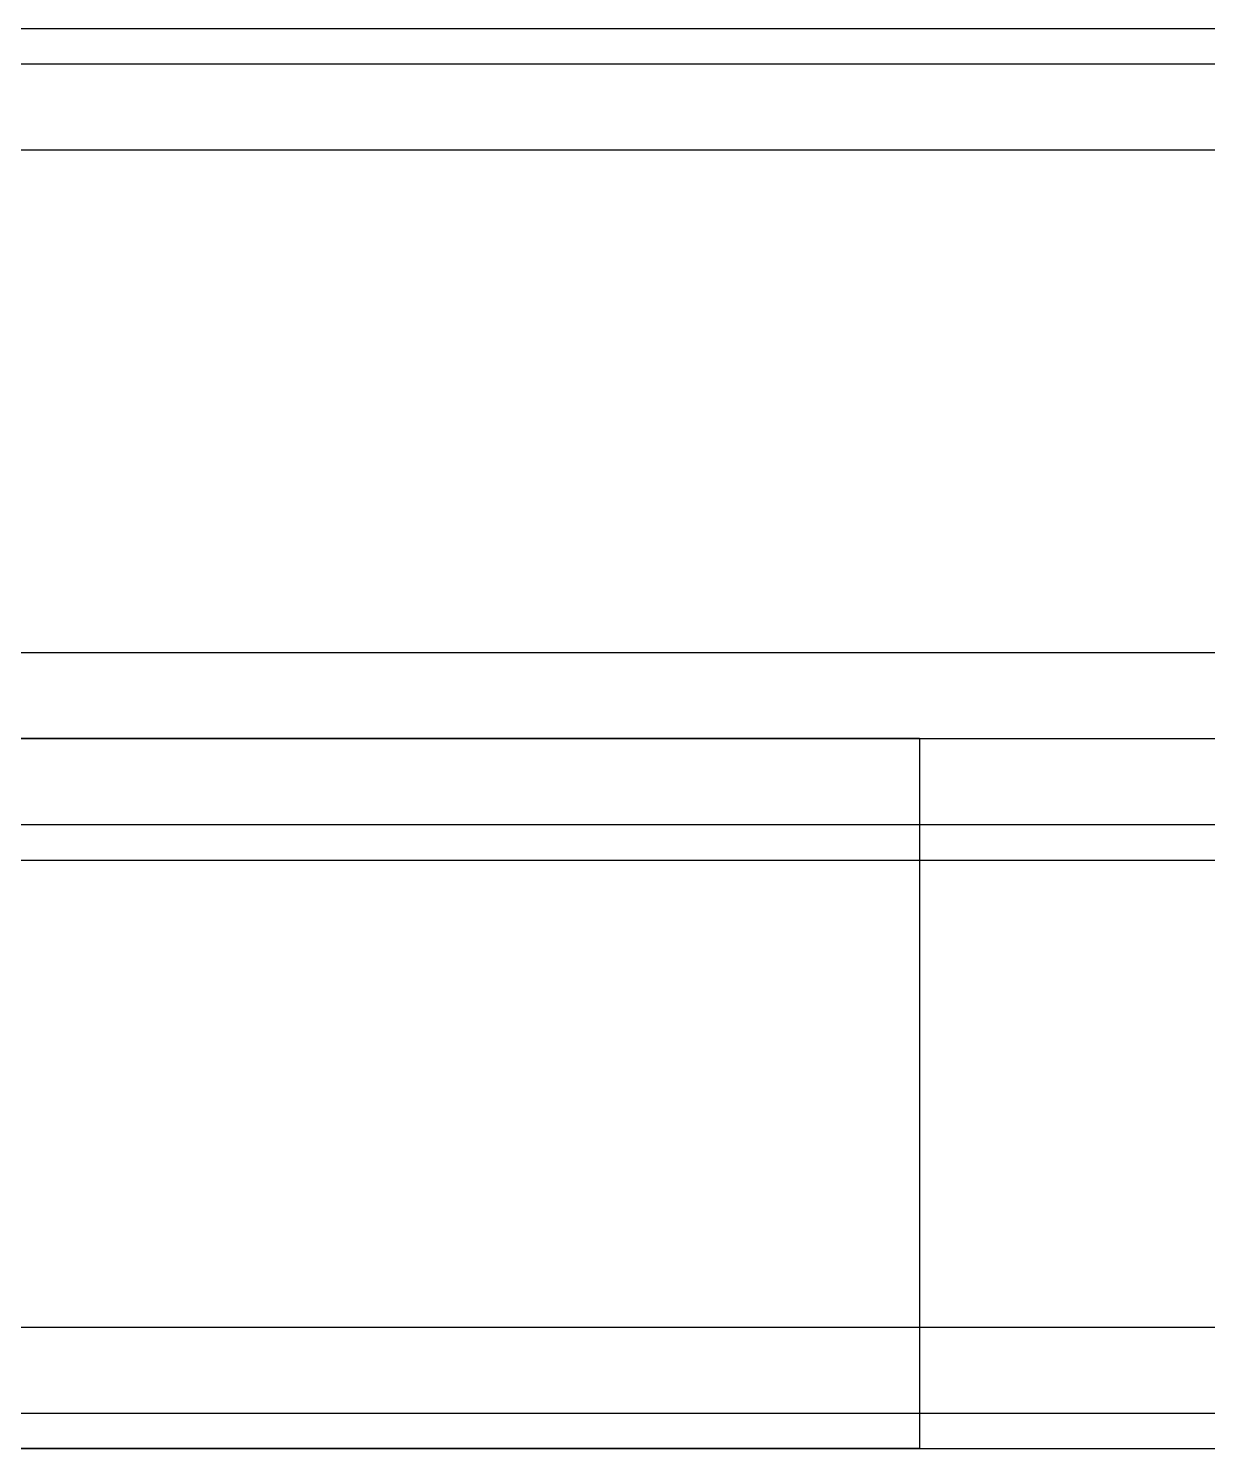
# Model space of a CAD drawing. Header units: millimetres. Extents: x -2000 to 0, y -2 to 2.
# Drawn here: x -525.329 to -521.387, y -2.375 to 2.375 of the extents above; entities that cross this region are included whole.
import ezdxf

# ---------------------------------------------------------------- set-up
doc = ezdxf.new("R2010")
doc.units = ezdxf.units.MM
doc.header["$MEASUREMENT"] = 0
doc.layers.add('2 Meter Open Rail', color=7, linetype='Continuous')

msp = doc.modelspace()

# ---------------------------------------------------------------- linework, layer by layer
at = {"layer": '2 Meter Open Rail', "lineweight": 30}
for p, q in [((-2000, 2.375, 19.9355), (0, 2.375, 19.9355)), ((-1000, 2.375, 70.122), (0, 2.375, 70.122)), ((-1000, 2.375, 69.9355), (0, 2.375, 69.9355)), ((-2000, 2.375, 20.122), (0, 2.375, 20.122)), ((-2000, 2.256, 20.4094), (0, 2.256, 20.4094)), ((-1000, 2.256, 70.4094), (0, 2.256, 70.4094)), ((-2000, 1.9686, 19.5291), (0, 1.9686, 19.5291)), ((-1000, 1.9686, 69.5291), (0, 1.9686, 69.5291)), ((-2000, 0.2874, 22.378), (0, 0.2874, 22.378)), ((-1000, 0.2874, 72.378), (0, 0.2874, 72.378)), ((-2000, 0, 19.5291), (0, 0, 19.5291)), ((-1000, 0, 69.5291), (0, 0, 69.5291)), ((-525.2987, 0, 65.7374), (-525.3596, 0, 65.7298)), ((-525.2381, 0, 65.7436), (-525.2987, 0, 65.7374)), ((-525.1779, 0, 65.7483), (-525.2381, 0, 65.7436)), ((-525.1181, 0, 65.7517), (-525.1779, 0, 65.7483)), ((-525.0588, 0, 65.7536), (-525.1181, 0, 65.7517)), ((-525, 0, 65.7543), (-525.0588, 0, 65.7536)), ((-524.9412, 0, 65.7536), (-525, 0, 65.7543)), ((-524.8819, 0, 65.7517), (-524.9412, 0, 65.7536)), ((-524.8221, 0, 65.7483), (-524.8819, 0, 65.7517)), ((-524.7619, 0, 65.7436), (-524.8221, 0, 65.7483)), ((-524.7013, 0, 65.7374), (-524.7619, 0, 65.7436)), ((-524.6404, 0, 65.7298), (-524.7013, 0, 65.7374)), ((-524.5792, 0, 65.7207), (-524.6404, 0, 65.7298)), ((-524.5178, 0, 65.7101), (-524.5792, 0, 65.7207)), ((-524.4562, 0, 65.6979), (-524.5178, 0, 65.7101)), ((-524.3945, 0, 65.6842), (-524.4562, 0, 65.6979)), ((-524.3327, 0, 65.6689), (-524.3945, 0, 65.6842)), ((-524.2708, 0, 65.652), (-524.3327, 0, 65.6689)), ((-524.209, 0, 65.6335), (-524.2708, 0, 65.652)), ((-524.1474, 0, 65.6134), (-524.209, 0, 65.6335)), ((-524.0858, 0, 65.5916), (-524.1474, 0, 65.6134)), ((-524.0245, 0, 65.5682), (-524.0858, 0, 65.5916)), ((-523.9635, 0, 65.5432), (-524.0245, 0, 65.5682)), ((-523.9029, 0, 65.5165), (-523.9635, 0, 65.5432)), ((-523.8426, 0, 65.4882), (-523.9029, 0, 65.5165)), ((-523.7829, 0, 65.4583), (-523.8426, 0, 65.4882)), ((-523.7236, 0, 65.4267), (-523.7829, 0, 65.4583)), ((-523.665, 0, 65.3935), (-523.7236, 0, 65.4267)), ((-523.6071, 0, 65.3587), (-523.665, 0, 65.3935)), ((-523.5499, 0, 65.3223), (-523.6071, 0, 65.3587)), ((-523.4935, 0, 65.2844), (-523.5499, 0, 65.3223)), ((-523.438, 0, 65.245), (-523.4935, 0, 65.2844)), ((-523.3833, 0, 65.204), (-523.438, 0, 65.245)), ((-523.3297, 0, 65.1616), (-523.3833, 0, 65.204)), ((-523.2771, 0, 65.1178), (-523.3297, 0, 65.1616)), ((-523.2256, 0, 65.0726), (-523.2771, 0, 65.1178)), ((-523.1753, 0, 65.026), (-523.2256, 0, 65.0726)), ((-523.1262, 0, 64.9781), (-523.1753, 0, 65.026)), ((-523.0783, 0, 64.929), (-523.1262, 0, 64.9781)), ((-523.0317, 0, 64.8787), (-523.0783, 0, 64.929)), ((-522.9865, 0, 64.8272), (-523.0317, 0, 64.8787)), ((-522.9427, 0, 64.7746), (-522.9865, 0, 64.8272)), ((-522.9003, 0, 64.721), (-522.9427, 0, 64.7746)), ((-522.8593, 0, 64.6663), (-522.9003, 0, 64.721)), ((-522.8199, 0, 64.6108), (-522.8593, 0, 64.6663)), ((-522.782, 0, 64.5544), (-522.8199, 0, 64.6108)), ((-522.7456, 0, 64.4972), (-522.782, 0, 64.5544)), ((-522.7108, 0, 64.4393), (-522.7456, 0, 64.4972)), ((-522.6776, 0, 64.3807), (-522.7108, 0, 64.4393)), ((-522.646, 0, 64.3214), (-522.6776, 0, 64.3807)), ((-522.6161, 0, 64.2617), (-522.646, 0, 64.3214)), ((-522.5878, 0, 64.2014), (-522.6161, 0, 64.2617)), ((-522.5611, 0, 64.1408), (-522.5878, 0, 64.2014)), ((-522.5361, 0, 64.0798), (-522.5611, 0, 64.1408)), ((-522.5127, 0, 64.0185), (-522.5361, 0, 64.0798)), ((-522.4909, 0, 63.9569), (-522.5127, 0, 64.0185)), ((-522.4708, 0, 63.8953), (-522.4909, 0, 63.9569)), ((-522.4523, 0, 63.8335), (-522.4708, 0, 63.8953)), ((-522.4354, 0, 63.7716), (-522.4523, 0, 63.8335)), ((-522.4201, 0, 63.7098), (-522.4354, 0, 63.7716)), ((-522.4064, 0, 63.6481), (-522.4201, 0, 63.7098)), ((-522.3942, 0, 63.5865), (-522.4064, 0, 63.6481)), ((-522.3836, 0, 63.5251), (-522.3942, 0, 63.5865)), ((-522.3745, 0, 63.4639), (-522.3836, 0, 63.5251)), ((-522.3669, 0, 63.403), (-522.3745, 0, 63.4639)), ((-522.3607, 0, 63.3424), (-522.3669, 0, 63.403)), ((-522.356, 0, 63.2822), (-522.3607, 0, 63.3424)), ((-522.3526, 0, 63.2224), (-522.356, 0, 63.2822)), ((-522.3507, 0, 63.1631), (-522.3526, 0, 63.2224)), ((-522.35, 0, 56.4043), (-522.3507, 0, 63.1631)), ((-2000, 0, 0.4064), (0, 0, 0.4064)), ((-1000, 0, 50.4064), (0, 0, 50.4064)), ((-525.2987, 0, 15.7374), (-525.3596, 0, 15.7298)), ((-525.3596, 0, 3.7788), (-525.2987, 0, 3.7712)), ((-525.3596, 0, 53.7788), (-525.2987, 0, 53.7712)), ((-525.2381, 0, 15.7436), (-525.2987, 0, 15.7374)), ((-525.2987, 0, 3.7712), (-525.2381, 0, 3.765)), ((-525.2987, 0, 53.7712), (-525.2381, 0, 53.765)), ((-525.1779, 0, 15.7483), (-525.2381, 0, 15.7436)), ((-525.2381, 0, 3.765), (-525.1779, 0, 3.7603)), ((-525.2381, 0, 53.765), (-525.1779, 0, 53.7603)), ((-525.1181, 0, 15.7517), (-525.1779, 0, 15.7483)), ((-525.1779, 0, 3.7603), (-525.1181, 0, 3.7569)), ((-525.1779, 0, 53.7603), (-525.1181, 0, 53.7569)), ((-525.0588, 0, 15.7536), (-525.1181, 0, 15.7517)), ((-525.1181, 0, 3.7569), (-525.0588, 0, 3.755)), ((-525.1181, 0, 53.7569), (-525.0588, 0, 53.755)), ((-525, 0, 15.7543), (-525.0588, 0, 15.7536)), ((-525.0588, 0, 3.755), (-525, 0, 3.7543)), ((-525.0588, 0, 53.755), (-525, 0, 53.7543)), ((-524.9412, 0, 15.7536), (-525, 0, 15.7543)), ((-525, 0, 3.7543), (-524.9412, 0, 3.755)), ((-525, 0, 53.7543), (-524.9412, 0, 53.755)), ((-524.8819, 0, 15.7517), (-524.9412, 0, 15.7536)), ((-524.9412, 0, 3.755), (-524.8819, 0, 3.7569)), ((-524.9412, 0, 53.755), (-524.8819, 0, 53.7569)), ((-524.8221, 0, 15.7483), (-524.8819, 0, 15.7517)), ((-524.8819, 0, 3.7569), (-524.8221, 0, 3.7603)), ((-524.8819, 0, 53.7569), (-524.8221, 0, 53.7603)), ((-524.7619, 0, 15.7436), (-524.8221, 0, 15.7483)), ((-524.8221, 0, 3.7603), (-524.7619, 0, 3.765)), ((-524.8221, 0, 53.7603), (-524.7619, 0, 53.765)), ((-524.7013, 0, 15.7374), (-524.7619, 0, 15.7436)), ((-524.7619, 0, 3.765), (-524.7013, 0, 3.7712)), ((-524.7619, 0, 53.765), (-524.7013, 0, 53.7712)), ((-524.6404, 0, 15.7298), (-524.7013, 0, 15.7374)), ((-524.7013, 0, 3.7712), (-524.6404, 0, 3.7788)), ((-524.7013, 0, 53.7712), (-524.6404, 0, 53.7788)), ((-524.5792, 0, 15.7207), (-524.6404, 0, 15.7298)), ((-524.6404, 0, 3.7788), (-524.5792, 0, 3.7879)), ((-524.6404, 0, 53.7788), (-524.5792, 0, 53.7879)), ((-524.5178, 0, 15.7101), (-524.5792, 0, 15.7207)), ((-524.5792, 0, 3.7879), (-524.5178, 0, 3.7985)), ((-524.5792, 0, 53.7879), (-524.5178, 0, 53.7985)), ((-524.4562, 0, 15.6979), (-524.5178, 0, 15.7101)), ((-524.5178, 0, 3.7985), (-524.4562, 0, 3.8107)), ((-524.5178, 0, 53.7985), (-524.4562, 0, 53.8107)), ((-524.3945, 0, 15.6842), (-524.4562, 0, 15.6979)), ((-524.4562, 0, 3.8107), (-524.3945, 0, 3.8244)), ((-524.4562, 0, 53.8107), (-524.3945, 0, 53.8244)), ((-524.3327, 0, 15.6689), (-524.3945, 0, 15.6842)), ((-524.3945, 0, 3.8244), (-524.3327, 0, 3.8397)), ((-524.3945, 0, 53.8244), (-524.3327, 0, 53.8397)), ((-524.2708, 0, 15.652), (-524.3327, 0, 15.6689)), ((-524.3327, 0, 3.8397), (-524.2708, 0, 3.8566)), ((-524.3327, 0, 53.8397), (-524.2708, 0, 53.8566)), ((-524.209, 0, 15.6335), (-524.2708, 0, 15.652)), ((-524.2708, 0, 3.8566), (-524.209, 0, 3.8751)), ((-524.2708, 0, 53.8566), (-524.209, 0, 53.8751)), ((-524.1474, 0, 15.6134), (-524.209, 0, 15.6335)), ((-524.209, 0, 3.8751), (-524.1474, 0, 3.8952)), ((-524.209, 0, 53.8751), (-524.1474, 0, 53.8952)), ((-524.0858, 0, 15.5916), (-524.1474, 0, 15.6134)), ((-524.1474, 0, 3.8952), (-524.0858, 0, 3.917)), ((-524.1474, 0, 53.8952), (-524.0858, 0, 53.917)), ((-524.0245, 0, 15.5682), (-524.0858, 0, 15.5916)), ((-524.0858, 0, 3.917), (-524.0245, 0, 3.9404)), ((-524.0858, 0, 53.917), (-524.0245, 0, 53.9404)), ((-523.9635, 0, 15.5432), (-524.0245, 0, 15.5682)), ((-524.0245, 0, 3.9404), (-523.9635, 0, 3.9654)), ((-524.0245, 0, 53.9404), (-523.9635, 0, 53.9654)), ((-523.9029, 0, 15.5165), (-523.9635, 0, 15.5432)), ((-523.9635, 0, 3.9654), (-523.9029, 0, 3.9921)), ((-523.9635, 0, 53.9654), (-523.9029, 0, 53.9921)), ((-523.8426, 0, 15.4882), (-523.9029, 0, 15.5165)), ((-523.9029, 0, 3.9921), (-523.8426, 0, 4.0204)), ((-523.9029, 0, 53.9921), (-523.8426, 0, 54.0204)), ((-523.7829, 0, 15.4583), (-523.8426, 0, 15.4882)), ((-523.8426, 0, 4.0204), (-523.7829, 0, 4.0503)), ((-523.8426, 0, 54.0204), (-523.7829, 0, 54.0503)), ((-523.7236, 0, 15.4267), (-523.7829, 0, 15.4583)), ((-523.7829, 0, 4.0503), (-523.7236, 0, 4.0819)), ((-523.7829, 0, 54.0503), (-523.7236, 0, 54.0819)), ((-523.665, 0, 15.3935), (-523.7236, 0, 15.4267)), ((-523.7236, 0, 4.0819), (-523.665, 0, 4.1151)), ((-523.7236, 0, 54.0819), (-523.665, 0, 54.1151)), ((-523.6071, 0, 15.3587), (-523.665, 0, 15.3935)), ((-523.665, 0, 4.1151), (-523.6071, 0, 4.1499)), ((-523.665, 0, 54.1151), (-523.6071, 0, 54.1499)), ((-523.5499, 0, 15.3223), (-523.6071, 0, 15.3587)), ((-523.6071, 0, 4.1499), (-523.5499, 0, 4.1863)), ((-523.6071, 0, 54.1499), (-523.5499, 0, 54.1863)), ((-523.4935, 0, 15.2844), (-523.5499, 0, 15.3223)), ((-523.5499, 0, 4.1863), (-523.4935, 0, 4.2242)), ((-523.5499, 0, 54.1863), (-523.4935, 0, 54.2242)), ((-523.438, 0, 15.245), (-523.4935, 0, 15.2844)), ((-523.4935, 0, 4.2242), (-523.438, 0, 4.2636)), ((-523.4935, 0, 54.2242), (-523.438, 0, 54.2636)), ((-523.3833, 0, 15.204), (-523.438, 0, 15.245)), ((-523.438, 0, 4.2636), (-523.3833, 0, 4.3046)), ((-523.438, 0, 54.2636), (-523.3833, 0, 54.3046)), ((-523.3297, 0, 15.1616), (-523.3833, 0, 15.204)), ((-523.3833, 0, 4.3046), (-523.3297, 0, 4.347)), ((-523.3833, 0, 54.3046), (-523.3297, 0, 54.347)), ((-523.2771, 0, 15.1178), (-523.3297, 0, 15.1616)), ((-523.3297, 0, 4.347), (-523.2771, 0, 4.3908)), ((-523.3297, 0, 54.347), (-523.2771, 0, 54.3908)), ((-523.2256, 0, 15.0726), (-523.2771, 0, 15.1178)), ((-523.2771, 0, 4.3908), (-523.2256, 0, 4.436)), ((-523.2771, 0, 54.3908), (-523.2256, 0, 54.436)), ((-523.1753, 0, 15.026), (-523.2256, 0, 15.0726)), ((-523.2256, 0, 4.436), (-523.1753, 0, 4.4826)), ((-523.2256, 0, 54.436), (-523.1753, 0, 54.4826)), ((-523.1262, 0, 14.9781), (-523.1753, 0, 15.026)), ((-523.1753, 0, 4.4826), (-523.1262, 0, 4.5305)), ((-523.1753, 0, 54.4826), (-523.1262, 0, 54.5305)), ((-523.0783, 0, 14.929), (-523.1262, 0, 14.9781)), ((-523.1262, 0, 4.5305), (-523.0783, 0, 4.5796)), ((-523.1262, 0, 54.5305), (-523.0783, 0, 54.5796)), ((-523.0317, 0, 14.8787), (-523.0783, 0, 14.929)), ((-523.0783, 0, 4.5796), (-523.0317, 0, 4.6299)), ((-523.0783, 0, 54.5796), (-523.0317, 0, 54.6299)), ((-522.9865, 0, 14.8272), (-523.0317, 0, 14.8787)), ((-523.0317, 0, 4.6299), (-522.9865, 0, 4.6814)), ((-523.0317, 0, 54.6299), (-522.9865, 0, 54.6814)), ((-522.9427, 0, 14.7746), (-522.9865, 0, 14.8272)), ((-522.9865, 0, 4.6814), (-522.9427, 0, 4.734)), ((-522.9865, 0, 54.6814), (-522.9427, 0, 54.734)), ((-522.9003, 0, 14.721), (-522.9427, 0, 14.7746)), ((-522.9427, 0, 4.734), (-522.9003, 0, 4.7876)), ((-522.9427, 0, 54.734), (-522.9003, 0, 54.7876)), ((-522.8593, 0, 14.6663), (-522.9003, 0, 14.721)), ((-522.9003, 0, 4.7876), (-522.8593, 0, 4.8423)), ((-522.9003, 0, 54.7876), (-522.8593, 0, 54.8423)), ((-522.8199, 0, 14.6108), (-522.8593, 0, 14.6663)), ((-522.8593, 0, 4.8423), (-522.8199, 0, 4.8978)), ((-522.8593, 0, 54.8423), (-522.8199, 0, 54.8978)), ((-522.782, 0, 14.5544), (-522.8199, 0, 14.6108)), ((-522.8199, 0, 4.8978), (-522.782, 0, 4.9542)), ((-522.8199, 0, 54.8978), (-522.782, 0, 54.9542)), ((-522.7456, 0, 14.4972), (-522.782, 0, 14.5544)), ((-522.782, 0, 4.9542), (-522.7456, 0, 5.0114)), ((-522.782, 0, 54.9542), (-522.7456, 0, 55.0114)), ((-522.7108, 0, 14.4393), (-522.7456, 0, 14.4972)), ((-522.7456, 0, 5.0114), (-522.7108, 0, 5.0693)), ((-522.7456, 0, 55.0114), (-522.7108, 0, 55.0693)), ((-522.6776, 0, 14.3807), (-522.7108, 0, 14.4393)), ((-522.7108, 0, 5.0693), (-522.6776, 0, 5.1279)), ((-522.7108, 0, 55.0693), (-522.6776, 0, 55.1279)), ((-522.646, 0, 14.3214), (-522.6776, 0, 14.3807)), ((-522.6776, 0, 5.1279), (-522.646, 0, 5.1872)), ((-522.6776, 0, 55.1279), (-522.646, 0, 55.1872)), ((-522.6161, 0, 14.2617), (-522.646, 0, 14.3214)), ((-522.646, 0, 5.1872), (-522.6161, 0, 5.2469)), ((-522.646, 0, 55.1872), (-522.6161, 0, 55.2469)), ((-522.5878, 0, 14.2014), (-522.6161, 0, 14.2617)), ((-522.6161, 0, 5.2469), (-522.5878, 0, 5.3072)), ((-522.6161, 0, 55.2469), (-522.5878, 0, 55.3072)), ((-522.5611, 0, 14.1408), (-522.5878, 0, 14.2014)), ((-522.5878, 0, 5.3072), (-522.5611, 0, 5.3678)), ((-522.5878, 0, 55.3072), (-522.5611, 0, 55.3678)), ((-522.5361, 0, 14.0798), (-522.5611, 0, 14.1408)), ((-522.5611, 0, 5.3678), (-522.5361, 0, 5.4288)), ((-522.5611, 0, 55.3678), (-522.5361, 0, 55.4288)), ((-522.5127, 0, 14.0185), (-522.5361, 0, 14.0798)), ((-522.5361, 0, 5.4288), (-522.5127, 0, 5.4901)), ((-522.5361, 0, 55.4288), (-522.5127, 0, 55.4901)), ((-522.4909, 0, 13.9569), (-522.5127, 0, 14.0185)), ((-522.5127, 0, 5.4901), (-522.4909, 0, 5.5517)), ((-522.5127, 0, 55.4901), (-522.4909, 0, 55.5517)), ((-522.4708, 0, 13.8953), (-522.4909, 0, 13.9569)), ((-522.4909, 0, 5.5517), (-522.4708, 0, 5.6133)), ((-522.4909, 0, 55.5517), (-522.4708, 0, 55.6133)), ((-522.4523, 0, 13.8335), (-522.4708, 0, 13.8953)), ((-522.4708, 0, 5.6133), (-522.4523, 0, 5.6751)), ((-522.4708, 0, 55.6133), (-522.4523, 0, 55.6751)), ((-522.4354, 0, 13.7716), (-522.4523, 0, 13.8335)), ((-522.4523, 0, 5.6751), (-522.4354, 0, 5.737)), ((-522.4523, 0, 55.6751), (-522.4354, 0, 55.737)), ((-522.4201, 0, 13.7098), (-522.4354, 0, 13.7716)), ((-522.4354, 0, 5.737), (-522.4201, 0, 5.7988)), ((-522.4354, 0, 55.737), (-522.4201, 0, 55.7988)), ((-522.4064, 0, 13.6481), (-522.4201, 0, 13.7098)), ((-522.4201, 0, 5.7988), (-522.4064, 0, 5.8605)), ((-522.4201, 0, 55.7988), (-522.4064, 0, 55.8605)), ((-522.3942, 0, 13.5865), (-522.4064, 0, 13.6481)), ((-522.4064, 0, 5.8605), (-522.3942, 0, 5.9221)), ((-522.4064, 0, 55.8605), (-522.3942, 0, 55.9221)), ((-522.3836, 0, 13.5251), (-522.3942, 0, 13.5865)), ((-522.3942, 0, 5.9221), (-522.3836, 0, 5.9835)), ((-522.3942, 0, 55.9221), (-522.3836, 0, 55.9835)), ((-522.3745, 0, 13.4639), (-522.3836, 0, 13.5251)), ((-522.3836, 0, 5.9835), (-522.3745, 0, 6.0447)), ((-522.3836, 0, 55.9835), (-522.3745, 0, 56.0447)), ((-522.3669, 0, 13.403), (-522.3745, 0, 13.4639)), ((-522.3745, 0, 6.0447), (-522.3669, 0, 6.1056)), ((-522.3745, 0, 56.0447), (-522.3669, 0, 56.1056)), ((-522.3607, 0, 13.3424), (-522.3669, 0, 13.403)), ((-522.3669, 0, 6.1056), (-522.3607, 0, 6.1662)), ((-522.3669, 0, 56.1056), (-522.3607, 0, 56.1662)), ((-522.356, 0, 13.2822), (-522.3607, 0, 13.3424)), ((-522.3607, 0, 6.1662), (-522.356, 0, 6.2264)), ((-522.3607, 0, 56.1662), (-522.356, 0, 56.2264)), ((-522.3526, 0, 13.2224), (-522.356, 0, 13.2822)), ((-522.356, 0, 6.2264), (-522.3526, 0, 6.2862)), ((-522.356, 0, 56.2264), (-522.3526, 0, 56.2862)), ((-522.3507, 0, 13.1631), (-522.3526, 0, 13.2224)), ((-522.3526, 0, 6.2862), (-522.3507, 0, 6.3455)), ((-522.3526, 0, 56.2862), (-522.3507, 0, 56.3455)), ((-522.35, 0, 6.4043), (-522.3507, 0, 13.1631)), ((-522.3507, 0, 6.3455), (-522.35, 0, 6.4043)), ((-522.3507, 0, 56.3455), (-522.35, 0, 56.4043)), ((-522.35, 0, 6.4043), (-522.35, -2.375, 6.4043)), ((-522.35, 0, 13.1043), (-522.35, -2.375, 13.1043)), ((-522.35, 0, 56.4043), (-522.35, -2.375, 56.4043)), ((-522.35, 0, 63.1043), (-522.35, -2.375, 63.1043)), ((-2000, -0.2874, 22.378), (0, -0.2874, 22.378)), ((-1000, -0.2874, 72.378), (0, -0.2874, 72.378)), ((-2000, -0.4064), (0, -0.4064)), ((-1000, -0.4064, 50), (0, -0.4064, 50)), ((-2000, -1.9686), (0, -1.9686)), ((-1000, -1.9686, 50), (0, -1.9686, 50)), ((-2000, -2.256, 20.4094), (0, -2.256, 20.4094)), ((-1000, -2.256, 70.4094), (0, -2.256, 70.4094)), ((-2000, -2.375, 0.4064), (0, -2.375, 0.4064)), ((-2000, -2.375, 20.122), (0, -2.375, 20.122)), ((-1000, -2.375, 50.4064), (0, -2.375, 50.4064)), ((-1000, -2.375, 70.122), (0, -2.375, 70.122)), ((-525.2987, -2.375, 3.7712), (-525.3596, -2.375, 3.7788)), ((-525.3596, -2.375, 15.7298), (-525.2987, -2.375, 15.7374)), ((-525.2987, -2.375, 53.7712), (-525.3596, -2.375, 53.7788)), ((-525.3596, -2.375, 65.7298), (-525.2987, -2.375, 65.7374)), ((-525.2381, -2.375, 3.765), (-525.2987, -2.375, 3.7712)), ((-525.2987, -2.375, 15.7374), (-525.2381, -2.375, 15.7436)), ((-525.2381, -2.375, 53.765), (-525.2987, -2.375, 53.7712)), ((-525.2987, -2.375, 65.7374), (-525.2381, -2.375, 65.7436)), ((-525.1779, -2.375, 3.7603), (-525.2381, -2.375, 3.765)), ((-525.2381, -2.375, 15.7436), (-525.1779, -2.375, 15.7483)), ((-525.1779, -2.375, 53.7603), (-525.2381, -2.375, 53.765)), ((-525.2381, -2.375, 65.7436), (-525.1779, -2.375, 65.7483)), ((-525.1181, -2.375, 3.7569), (-525.1779, -2.375, 3.7603)), ((-525.1779, -2.375, 15.7483), (-525.1181, -2.375, 15.7517)), ((-525.1181, -2.375, 53.7569), (-525.1779, -2.375, 53.7603)), ((-525.1779, -2.375, 65.7483), (-525.1181, -2.375, 65.7517)), ((-525.0588, -2.375, 3.755), (-525.1181, -2.375, 3.7569)), ((-525.1181, -2.375, 15.7517), (-525.0588, -2.375, 15.7536)), ((-525.0588, -2.375, 53.755), (-525.1181, -2.375, 53.7569)), ((-525.1181, -2.375, 65.7517), (-525.0588, -2.375, 65.7536)), ((-525, -2.375, 3.7543), (-525.0588, -2.375, 3.755)), ((-525.0588, -2.375, 15.7536), (-525, -2.375, 15.7543)), ((-525, -2.375, 53.7543), (-525.0588, -2.375, 53.755)), ((-525.0588, -2.375, 65.7536), (-525, -2.375, 65.7543)), ((-524.9412, -2.375, 3.755), (-525, -2.375, 3.7543)), ((-525, -2.375, 15.7543), (-524.9412, -2.375, 15.7536)), ((-524.9412, -2.375, 53.755), (-525, -2.375, 53.7543)), ((-525, -2.375, 65.7543), (-524.9412, -2.375, 65.7536)), ((-524.8819, -2.375, 3.7569), (-524.9412, -2.375, 3.755)), ((-524.9412, -2.375, 15.7536), (-524.8819, -2.375, 15.7517)), ((-524.8819, -2.375, 53.7569), (-524.9412, -2.375, 53.755)), ((-524.9412, -2.375, 65.7536), (-524.8819, -2.375, 65.7517)), ((-524.8221, -2.375, 3.7603), (-524.8819, -2.375, 3.7569)), ((-524.8819, -2.375, 15.7517), (-524.8221, -2.375, 15.7483)), ((-524.8221, -2.375, 53.7603), (-524.8819, -2.375, 53.7569)), ((-524.8819, -2.375, 65.7517), (-524.8221, -2.375, 65.7483)), ((-524.7619, -2.375, 3.765), (-524.8221, -2.375, 3.7603)), ((-524.8221, -2.375, 15.7483), (-524.7619, -2.375, 15.7436)), ((-524.7619, -2.375, 53.765), (-524.8221, -2.375, 53.7603)), ((-524.8221, -2.375, 65.7483), (-524.7619, -2.375, 65.7436)), ((-524.7013, -2.375, 3.7712), (-524.7619, -2.375, 3.765)), ((-524.7619, -2.375, 15.7436), (-524.7013, -2.375, 15.7374)), ((-524.7013, -2.375, 53.7712), (-524.7619, -2.375, 53.765)), ((-524.7619, -2.375, 65.7436), (-524.7013, -2.375, 65.7374)), ((-524.6404, -2.375, 3.7788), (-524.7013, -2.375, 3.7712)), ((-524.7013, -2.375, 15.7374), (-524.6404, -2.375, 15.7298)), ((-524.6404, -2.375, 53.7788), (-524.7013, -2.375, 53.7712)), ((-524.7013, -2.375, 65.7374), (-524.6404, -2.375, 65.7298)), ((-524.5792, -2.375, 3.7879), (-524.6404, -2.375, 3.7788)), ((-524.6404, -2.375, 15.7298), (-524.5792, -2.375, 15.7207)), ((-524.5792, -2.375, 53.7879), (-524.6404, -2.375, 53.7788)), ((-524.6404, -2.375, 65.7298), (-524.5792, -2.375, 65.7207)), ((-524.5178, -2.375, 3.7985), (-524.5792, -2.375, 3.7879)), ((-524.5792, -2.375, 15.7207), (-524.5178, -2.375, 15.7101)), ((-524.5178, -2.375, 53.7985), (-524.5792, -2.375, 53.7879)), ((-524.5792, -2.375, 65.7207), (-524.5178, -2.375, 65.7101)), ((-524.4562, -2.375, 3.8107), (-524.5178, -2.375, 3.7985)), ((-524.5178, -2.375, 15.7101), (-524.4562, -2.375, 15.6979)), ((-524.4562, -2.375, 53.8107), (-524.5178, -2.375, 53.7985)), ((-524.5178, -2.375, 65.7101), (-524.4562, -2.375, 65.6979)), ((-524.3945, -2.375, 3.8244), (-524.4562, -2.375, 3.8107)), ((-524.4562, -2.375, 15.6979), (-524.3945, -2.375, 15.6842)), ((-524.3945, -2.375, 53.8244), (-524.4562, -2.375, 53.8107)), ((-524.4562, -2.375, 65.6979), (-524.3945, -2.375, 65.6842)), ((-524.3327, -2.375, 3.8397), (-524.3945, -2.375, 3.8244)), ((-524.3945, -2.375, 15.6842), (-524.3327, -2.375, 15.6689)), ((-524.3327, -2.375, 53.8397), (-524.3945, -2.375, 53.8244)), ((-524.3945, -2.375, 65.6842), (-524.3327, -2.375, 65.6689)), ((-524.2708, -2.375, 3.8566), (-524.3327, -2.375, 3.8397)), ((-524.3327, -2.375, 15.6689), (-524.2708, -2.375, 15.652)), ((-524.2708, -2.375, 53.8566), (-524.3327, -2.375, 53.8397)), ((-524.3327, -2.375, 65.6689), (-524.2708, -2.375, 65.652)), ((-524.209, -2.375, 3.8751), (-524.2708, -2.375, 3.8566)), ((-524.2708, -2.375, 15.652), (-524.209, -2.375, 15.6335)), ((-524.209, -2.375, 53.8751), (-524.2708, -2.375, 53.8566)), ((-524.2708, -2.375, 65.652), (-524.209, -2.375, 65.6335)), ((-524.1474, -2.375, 3.8952), (-524.209, -2.375, 3.8751)), ((-524.209, -2.375, 15.6335), (-524.1474, -2.375, 15.6134)), ((-524.1474, -2.375, 53.8952), (-524.209, -2.375, 53.8751)), ((-524.209, -2.375, 65.6335), (-524.1474, -2.375, 65.6134)), ((-524.0858, -2.375, 3.917), (-524.1474, -2.375, 3.8952)), ((-524.1474, -2.375, 15.6134), (-524.0858, -2.375, 15.5916)), ((-524.0858, -2.375, 53.917), (-524.1474, -2.375, 53.8952)), ((-524.1474, -2.375, 65.6134), (-524.0858, -2.375, 65.5916)), ((-524.0245, -2.375, 3.9404), (-524.0858, -2.375, 3.917)), ((-524.0858, -2.375, 15.5916), (-524.0245, -2.375, 15.5682)), ((-524.0245, -2.375, 53.9404), (-524.0858, -2.375, 53.917)), ((-524.0858, -2.375, 65.5916), (-524.0245, -2.375, 65.5682)), ((-523.9635, -2.375, 3.9654), (-524.0245, -2.375, 3.9404)), ((-524.0245, -2.375, 15.5682), (-523.9635, -2.375, 15.5432)), ((-523.9635, -2.375, 53.9654), (-524.0245, -2.375, 53.9404)), ((-524.0245, -2.375, 65.5682), (-523.9635, -2.375, 65.5432)), ((-523.9029, -2.375, 3.9921), (-523.9635, -2.375, 3.9654)), ((-523.9635, -2.375, 15.5432), (-523.9029, -2.375, 15.5165)), ((-523.9029, -2.375, 53.9921), (-523.9635, -2.375, 53.9654)), ((-523.9635, -2.375, 65.5432), (-523.9029, -2.375, 65.5165)), ((-523.8426, -2.375, 4.0204), (-523.9029, -2.375, 3.9921)), ((-523.9029, -2.375, 15.5165), (-523.8426, -2.375, 15.4882)), ((-523.8426, -2.375, 54.0204), (-523.9029, -2.375, 53.9921)), ((-523.9029, -2.375, 65.5165), (-523.8426, -2.375, 65.4882)), ((-523.7829, -2.375, 4.0503), (-523.8426, -2.375, 4.0204)), ((-523.8426, -2.375, 15.4882), (-523.7829, -2.375, 15.4583)), ((-523.7829, -2.375, 54.0503), (-523.8426, -2.375, 54.0204)), ((-523.8426, -2.375, 65.4882), (-523.7829, -2.375, 65.4583)), ((-523.7236, -2.375, 4.0819), (-523.7829, -2.375, 4.0503)), ((-523.7829, -2.375, 15.4583), (-523.7236, -2.375, 15.4267)), ((-523.7236, -2.375, 54.0819), (-523.7829, -2.375, 54.0503)), ((-523.7829, -2.375, 65.4583), (-523.7236, -2.375, 65.4267)), ((-523.665, -2.375, 4.1151), (-523.7236, -2.375, 4.0819)), ((-523.7236, -2.375, 15.4267), (-523.665, -2.375, 15.3935)), ((-523.665, -2.375, 54.1151), (-523.7236, -2.375, 54.0819)), ((-523.7236, -2.375, 65.4267), (-523.665, -2.375, 65.3935)), ((-523.6071, -2.375, 4.1499), (-523.665, -2.375, 4.1151)), ((-523.665, -2.375, 15.3935), (-523.6071, -2.375, 15.3587)), ((-523.6071, -2.375, 54.1499), (-523.665, -2.375, 54.1151)), ((-523.665, -2.375, 65.3935), (-523.6071, -2.375, 65.3587)), ((-523.5499, -2.375, 4.1863), (-523.6071, -2.375, 4.1499)), ((-523.6071, -2.375, 15.3587), (-523.5499, -2.375, 15.3223)), ((-523.5499, -2.375, 54.1863), (-523.6071, -2.375, 54.1499)), ((-523.6071, -2.375, 65.3587), (-523.5499, -2.375, 65.3223)), ((-523.4935, -2.375, 4.2242), (-523.5499, -2.375, 4.1863)), ((-523.5499, -2.375, 15.3223), (-523.4935, -2.375, 15.2844)), ((-523.4935, -2.375, 54.2242), (-523.5499, -2.375, 54.1863)), ((-523.5499, -2.375, 65.3223), (-523.4935, -2.375, 65.2844)), ((-523.438, -2.375, 4.2636), (-523.4935, -2.375, 4.2242)), ((-523.4935, -2.375, 15.2844), (-523.438, -2.375, 15.245)), ((-523.438, -2.375, 54.2636), (-523.4935, -2.375, 54.2242)), ((-523.4935, -2.375, 65.2844), (-523.438, -2.375, 65.245)), ((-523.3833, -2.375, 4.3046), (-523.438, -2.375, 4.2636)), ((-523.438, -2.375, 15.245), (-523.3833, -2.375, 15.204)), ((-523.3833, -2.375, 54.3046), (-523.438, -2.375, 54.2636)), ((-523.438, -2.375, 65.245), (-523.3833, -2.375, 65.204)), ((-523.3297, -2.375, 4.347), (-523.3833, -2.375, 4.3046)), ((-523.3833, -2.375, 15.204), (-523.3297, -2.375, 15.1616)), ((-523.3297, -2.375, 54.347), (-523.3833, -2.375, 54.3046)), ((-523.3833, -2.375, 65.204), (-523.3297, -2.375, 65.1616)), ((-523.2771, -2.375, 4.3908), (-523.3297, -2.375, 4.347)), ((-523.3297, -2.375, 15.1616), (-523.2771, -2.375, 15.1178)), ((-523.2771, -2.375, 54.3908), (-523.3297, -2.375, 54.347)), ((-523.3297, -2.375, 65.1616), (-523.2771, -2.375, 65.1178)), ((-523.2256, -2.375, 4.436), (-523.2771, -2.375, 4.3908)), ((-523.2771, -2.375, 15.1178), (-523.2256, -2.375, 15.0726)), ((-523.2256, -2.375, 54.436), (-523.2771, -2.375, 54.3908)), ((-523.2771, -2.375, 65.1178), (-523.2256, -2.375, 65.0726)), ((-523.1753, -2.375, 4.4826), (-523.2256, -2.375, 4.436)), ((-523.2256, -2.375, 15.0726), (-523.1753, -2.375, 15.026)), ((-523.1753, -2.375, 54.4826), (-523.2256, -2.375, 54.436)), ((-523.2256, -2.375, 65.0726), (-523.1753, -2.375, 65.026)), ((-523.1262, -2.375, 4.5305), (-523.1753, -2.375, 4.4826)), ((-523.1753, -2.375, 15.026), (-523.1262, -2.375, 14.9781)), ((-523.1262, -2.375, 54.5305), (-523.1753, -2.375, 54.4826)), ((-523.1753, -2.375, 65.026), (-523.1262, -2.375, 64.9781)), ((-523.0783, -2.375, 4.5796), (-523.1262, -2.375, 4.5305)), ((-523.1262, -2.375, 14.9781), (-523.0783, -2.375, 14.929)), ((-523.0783, -2.375, 54.5796), (-523.1262, -2.375, 54.5305)), ((-523.1262, -2.375, 64.9781), (-523.0783, -2.375, 64.929)), ((-523.0317, -2.375, 4.6299), (-523.0783, -2.375, 4.5796)), ((-523.0783, -2.375, 14.929), (-523.0317, -2.375, 14.8787)), ((-523.0317, -2.375, 54.6299), (-523.0783, -2.375, 54.5796)), ((-523.0783, -2.375, 64.929), (-523.0317, -2.375, 64.8787)), ((-522.9865, -2.375, 4.6814), (-523.0317, -2.375, 4.6299)), ((-523.0317, -2.375, 14.8787), (-522.9865, -2.375, 14.8272)), ((-522.9865, -2.375, 54.6814), (-523.0317, -2.375, 54.6299)), ((-523.0317, -2.375, 64.8787), (-522.9865, -2.375, 64.8272)), ((-522.9427, -2.375, 4.734), (-522.9865, -2.375, 4.6814)), ((-522.9865, -2.375, 14.8272), (-522.9427, -2.375, 14.7746)), ((-522.9427, -2.375, 54.734), (-522.9865, -2.375, 54.6814)), ((-522.9865, -2.375, 64.8272), (-522.9427, -2.375, 64.7746)), ((-522.9003, -2.375, 4.7876), (-522.9427, -2.375, 4.734)), ((-522.9427, -2.375, 14.7746), (-522.9003, -2.375, 14.721)), ((-522.9003, -2.375, 54.7876), (-522.9427, -2.375, 54.734)), ((-522.9427, -2.375, 64.7746), (-522.9003, -2.375, 64.721)), ((-522.8593, -2.375, 4.8423), (-522.9003, -2.375, 4.7876)), ((-522.9003, -2.375, 14.721), (-522.8593, -2.375, 14.6663)), ((-522.8593, -2.375, 54.8423), (-522.9003, -2.375, 54.7876)), ((-522.9003, -2.375, 64.721), (-522.8593, -2.375, 64.6663)), ((-522.8199, -2.375, 4.8978), (-522.8593, -2.375, 4.8423)), ((-522.8593, -2.375, 14.6663), (-522.8199, -2.375, 14.6108)), ((-522.8199, -2.375, 54.8978), (-522.8593, -2.375, 54.8423)), ((-522.8593, -2.375, 64.6663), (-522.8199, -2.375, 64.6108)), ((-522.782, -2.375, 4.9542), (-522.8199, -2.375, 4.8978)), ((-522.8199, -2.375, 14.6108), (-522.782, -2.375, 14.5544)), ((-522.782, -2.375, 54.9542), (-522.8199, -2.375, 54.8978)), ((-522.8199, -2.375, 64.6108), (-522.782, -2.375, 64.5544)), ((-522.7456, -2.375, 5.0114), (-522.782, -2.375, 4.9542)), ((-522.782, -2.375, 14.5544), (-522.7456, -2.375, 14.4972)), ((-522.7456, -2.375, 55.0114), (-522.782, -2.375, 54.9542)), ((-522.782, -2.375, 64.5544), (-522.7456, -2.375, 64.4972)), ((-522.7108, -2.375, 5.0693), (-522.7456, -2.375, 5.0114)), ((-522.7456, -2.375, 14.4972), (-522.7108, -2.375, 14.4393)), ((-522.7108, -2.375, 55.0693), (-522.7456, -2.375, 55.0114)), ((-522.7456, -2.375, 64.4972), (-522.7108, -2.375, 64.4393)), ((-522.6776, -2.375, 5.1279), (-522.7108, -2.375, 5.0693)), ((-522.7108, -2.375, 14.4393), (-522.6776, -2.375, 14.3807)), ((-522.6776, -2.375, 55.1279), (-522.7108, -2.375, 55.0693)), ((-522.7108, -2.375, 64.4393), (-522.6776, -2.375, 64.3807)), ((-522.646, -2.375, 5.1872), (-522.6776, -2.375, 5.1279)), ((-522.6776, -2.375, 14.3807), (-522.646, -2.375, 14.3214)), ((-522.646, -2.375, 55.1872), (-522.6776, -2.375, 55.1279)), ((-522.6776, -2.375, 64.3807), (-522.646, -2.375, 64.3214)), ((-522.6161, -2.375, 5.2469), (-522.646, -2.375, 5.1872)), ((-522.646, -2.375, 14.3214), (-522.6161, -2.375, 14.2617)), ((-522.6161, -2.375, 55.2469), (-522.646, -2.375, 55.1872)), ((-522.646, -2.375, 64.3214), (-522.6161, -2.375, 64.2617)), ((-522.5878, -2.375, 5.3072), (-522.6161, -2.375, 5.2469)), ((-522.6161, -2.375, 14.2617), (-522.5878, -2.375, 14.2014)), ((-522.5878, -2.375, 55.3072), (-522.6161, -2.375, 55.2469)), ((-522.6161, -2.375, 64.2617), (-522.5878, -2.375, 64.2014)), ((-522.5611, -2.375, 5.3678), (-522.5878, -2.375, 5.3072)), ((-522.5878, -2.375, 14.2014), (-522.5611, -2.375, 14.1408)), ((-522.5611, -2.375, 55.3678), (-522.5878, -2.375, 55.3072)), ((-522.5878, -2.375, 64.2014), (-522.5611, -2.375, 64.1408)), ((-522.5361, -2.375, 5.4288), (-522.5611, -2.375, 5.3678)), ((-522.5611, -2.375, 14.1408), (-522.5361, -2.375, 14.0798)), ((-522.5361, -2.375, 55.4288), (-522.5611, -2.375, 55.3678)), ((-522.5611, -2.375, 64.1408), (-522.5361, -2.375, 64.0798)), ((-522.5127, -2.375, 5.4901), (-522.5361, -2.375, 5.4288)), ((-522.5361, -2.375, 14.0798), (-522.5127, -2.375, 14.0185)), ((-522.5127, -2.375, 55.4901), (-522.5361, -2.375, 55.4288)), ((-522.5361, -2.375, 64.0798), (-522.5127, -2.375, 64.0185)), ((-522.4909, -2.375, 5.5517), (-522.5127, -2.375, 5.4901)), ((-522.5127, -2.375, 14.0185), (-522.4909, -2.375, 13.9569)), ((-522.4909, -2.375, 55.5517), (-522.5127, -2.375, 55.4901)), ((-522.5127, -2.375, 64.0185), (-522.4909, -2.375, 63.9569)), ((-522.4708, -2.375, 5.6133), (-522.4909, -2.375, 5.5517)), ((-522.4909, -2.375, 13.9569), (-522.4708, -2.375, 13.8953)), ((-522.4708, -2.375, 55.6133), (-522.4909, -2.375, 55.5517)), ((-522.4909, -2.375, 63.9569), (-522.4708, -2.375, 63.8953)), ((-522.4523, -2.375, 5.6751), (-522.4708, -2.375, 5.6133)), ((-522.4708, -2.375, 13.8953), (-522.4523, -2.375, 13.8335)), ((-522.4523, -2.375, 55.6751), (-522.4708, -2.375, 55.6133)), ((-522.4708, -2.375, 63.8953), (-522.4523, -2.375, 63.8335)), ((-522.4354, -2.375, 5.737), (-522.4523, -2.375, 5.6751)), ((-522.4523, -2.375, 13.8335), (-522.4354, -2.375, 13.7716)), ((-522.4354, -2.375, 55.737), (-522.4523, -2.375, 55.6751)), ((-522.4523, -2.375, 63.8335), (-522.4354, -2.375, 63.7716)), ((-522.4201, -2.375, 5.7988), (-522.4354, -2.375, 5.737)), ((-522.4354, -2.375, 13.7716), (-522.4201, -2.375, 13.7098)), ((-522.4201, -2.375, 55.7988), (-522.4354, -2.375, 55.737)), ((-522.4354, -2.375, 63.7716), (-522.4201, -2.375, 63.7098)), ((-522.4064, -2.375, 5.8605), (-522.4201, -2.375, 5.7988)), ((-522.4201, -2.375, 13.7098), (-522.4064, -2.375, 13.6481)), ((-522.4064, -2.375, 55.8605), (-522.4201, -2.375, 55.7988)), ((-522.4201, -2.375, 63.7098), (-522.4064, -2.375, 63.6481)), ((-522.3942, -2.375, 5.9221), (-522.4064, -2.375, 5.8605)), ((-522.4064, -2.375, 13.6481), (-522.3942, -2.375, 13.5865)), ((-522.3942, -2.375, 55.9221), (-522.4064, -2.375, 55.8605)), ((-522.4064, -2.375, 63.6481), (-522.3942, -2.375, 63.5865)), ((-522.3836, -2.375, 5.9835), (-522.3942, -2.375, 5.9221)), ((-522.3942, -2.375, 13.5865), (-522.3836, -2.375, 13.5251)), ((-522.3836, -2.375, 55.9835), (-522.3942, -2.375, 55.9221)), ((-522.3942, -2.375, 63.5865), (-522.3836, -2.375, 63.5251)), ((-522.3745, -2.375, 6.0447), (-522.3836, -2.375, 5.9835)), ((-522.3836, -2.375, 13.5251), (-522.3745, -2.375, 13.4639)), ((-522.3745, -2.375, 56.0447), (-522.3836, -2.375, 55.9835)), ((-522.3836, -2.375, 63.5251), (-522.3745, -2.375, 63.4639)), ((-522.3669, -2.375, 6.1056), (-522.3745, -2.375, 6.0447)), ((-522.3745, -2.375, 13.4639), (-522.3669, -2.375, 13.403)), ((-522.3669, -2.375, 56.1056), (-522.3745, -2.375, 56.0447)), ((-522.3745, -2.375, 63.4639), (-522.3669, -2.375, 63.403)), ((-522.3607, -2.375, 6.1662), (-522.3669, -2.375, 6.1056)), ((-522.3669, -2.375, 13.403), (-522.3607, -2.375, 13.3424)), ((-522.3607, -2.375, 56.1662), (-522.3669, -2.375, 56.1056)), ((-522.3669, -2.375, 63.403), (-522.3607, -2.375, 63.3424)), ((-522.356, -2.375, 6.2264), (-522.3607, -2.375, 6.1662)), ((-522.3607, -2.375, 13.3424), (-522.356, -2.375, 13.2822)), ((-522.356, -2.375, 56.2264), (-522.3607, -2.375, 56.1662)), ((-522.3607, -2.375, 63.3424), (-522.356, -2.375, 63.2822)), ((-522.3526, -2.375, 6.2862), (-522.356, -2.375, 6.2264)), ((-522.356, -2.375, 13.2822), (-522.3526, -2.375, 13.2224)), ((-522.3526, -2.375, 56.2862), (-522.356, -2.375, 56.2264)), ((-522.356, -2.375, 63.2822), (-522.3526, -2.375, 63.2224)), ((-522.3507, -2.375, 6.3455), (-522.3526, -2.375, 6.2862)), ((-522.3526, -2.375, 13.2224), (-522.3507, -2.375, 13.1631)), ((-522.3507, -2.375, 56.3455), (-522.3526, -2.375, 56.2862)), ((-522.3526, -2.375, 63.2224), (-522.3507, -2.375, 63.1631)), ((-522.35, -2.375, 6.4043), (-522.3507, -2.375, 6.3455)), ((-522.3507, -2.375, 13.1631), (-522.35, -2.375, 6.4043)), ((-522.35, -2.375, 56.4043), (-522.3507, -2.375, 56.3455)), ((-522.3507, -2.375, 63.1631), (-522.35, -2.375, 56.4043))]:
    msp.add_line(p, q, dxfattribs=at)

doc.saveas('drawing.dxf')
